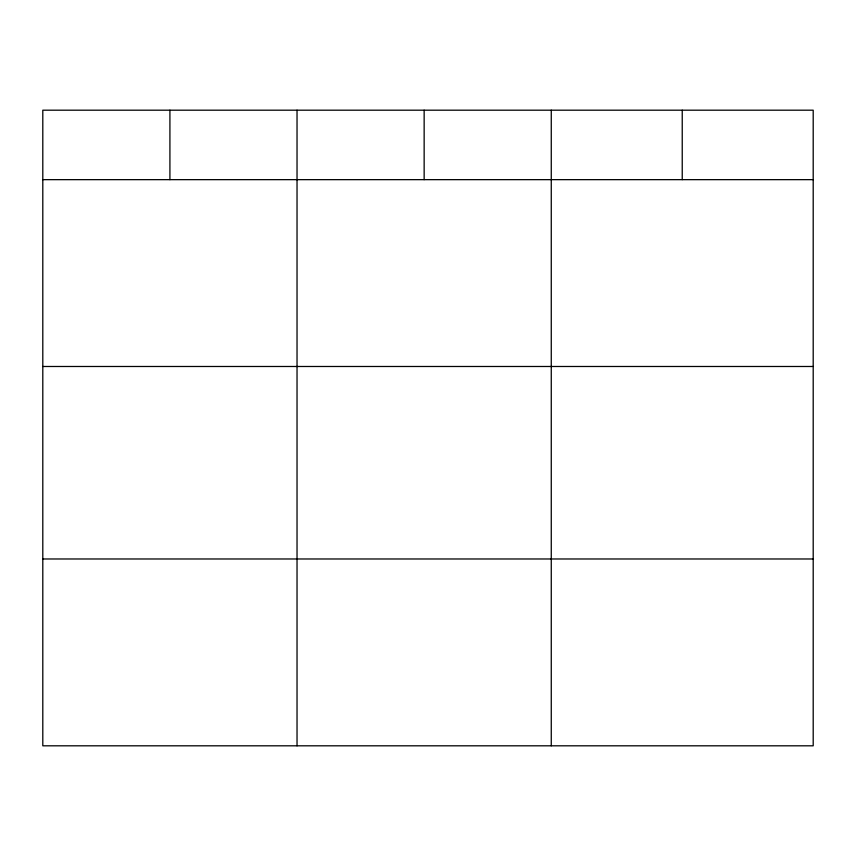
<?xml version="1.0" encoding="UTF-8"?>
<svg xmlns="http://www.w3.org/2000/svg" width="856" height="856" viewBox="0 0 856 856"><rect width="100%" height="100%" fill="white"/><g stroke="black" fill="none" stroke-linecap="round" stroke-linejoin="round"><path stroke-width="1.28" d="M813.2 366.486L813.2 110.189L42.8 110.189L42.8 745.811L813.2 745.811L813.2 366.486L42.8 366.486M42.8 179.653L813.2 179.653M42.8 558.979L813.2 558.979M682.232 110.189L682.232 179.653M551.264 110.189L551.264 745.811M424.148 110.189L424.148 179.653M297.032 110.189L297.032 745.811M169.916 110.189L169.916 179.653"/></g></svg>
